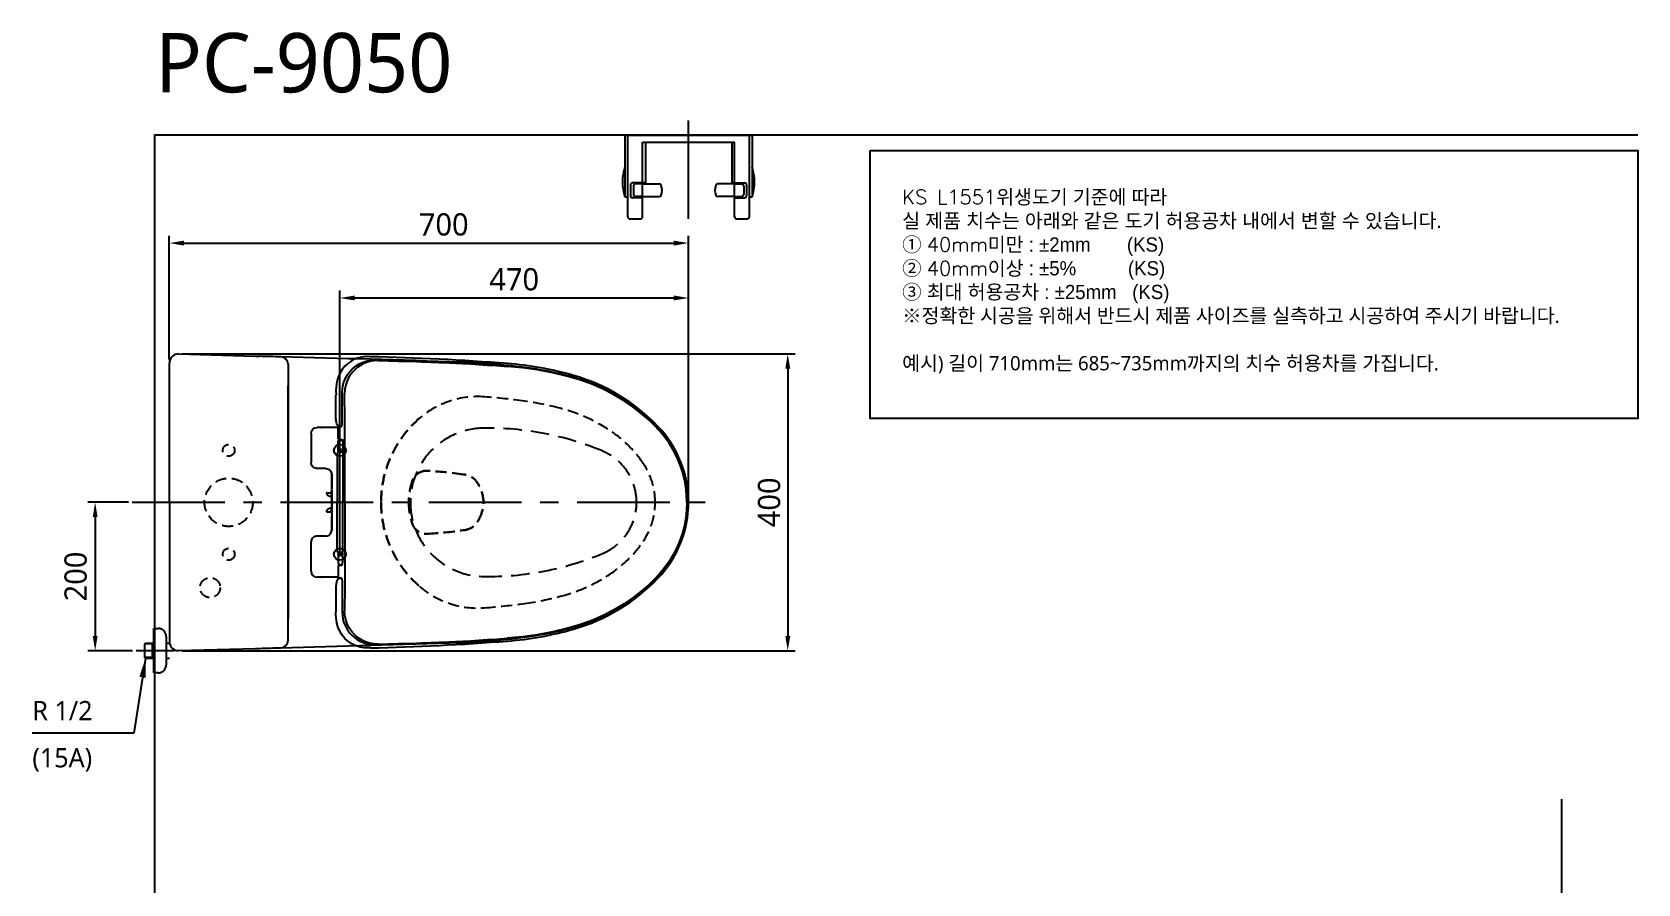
# Model space of a CAD drawing. Extents: x 76 to 2241, y -59 to 2238.
# Drawn here: x 76 to 2241, y 1090 to 2238 of the extents above; entities that cross this region are included whole.
import ezdxf

# ---------------------------------------------------------------- set-up
doc = ezdxf.new("R2010")
doc.units = 0
doc.header["$LTSCALE"] = 20
doc.header["$MEASUREMENT"] = 0
doc.linetypes.add('CENTER', pattern=[2, 1.25, -0.25, 0.25, -0.25])
doc.linetypes.add('HIDDEN', pattern=[0.375, 0.25, -0.125])
doc.layers.get('0').update_dxf_attribs({"linetype": 'CONTINUOUS'})
doc.layers.get('DEFPOINTS').update_dxf_attribs({"linetype": 'CONTINUOUS'})
for name, color, linetype in [('1', 1, 'CONTINUOUS'), ('2', 2, 'CONTINUOUS'), ('3', 3, 'CONTINUOUS'), ('4', 4, 'CONTINUOUS'), ('6', 6, 'CONTINUOUS'), ('CENTER', 2, 'CENTER')]:
    doc.layers.add(name, color=color, linetype=linetype)
doc.styles.add('GHS', font='romans', dxfattribs={"bigfont": 'ghs'})
doc.styles.add('ROMANS', font='NanumGothic.ttf', dxfattribs={"height": 10.144927})
doc.styles.get("Standard").update_dxf_attribs({"font": 'NanumGothic.ttf'})
doc.dimstyles.new('ISO-25', dxfattribs={"dimtxt": 20, "dimasz": 20, "dimexe": 3, "dimexo": 1, "dimgap": 5, "dimtad": 1, "dimtoh": 1, "dimdec": 0, "dimtxsty": 'Standard', "dimcen": 0, "dimclrd": 3, "dimclre": 3, "dimclrt": 2, "dimadec": 0, "dimazin": 0, "dimtfac": 1, "dimtdec": 0, "dimtmove": 0, "dimatfit": 3, "dimfxl": 0, "dimarcsym": 0})
doc.dimstyles.get("Standard").update_dxf_attribs({"dimtxt": 2.7, "dimasz": 2, "dimexe": 2, "dimexo": 1, "dimgap": 1.5, "dimtad": 1, "dimlfac": 10, "dimzin": 0, "dimdsep": 46, "dimtxsty": 'Standard', "dimcen": 0, "dimclrt": 2, "dimadec": 0, "dimazin": 0, "dimtfac": 1, "dimtofl": 0, "dimtmove": 0, "dimatfit": 3, "dimfxl": 0, "dimtolj": 1, "dimtzin": 0, "dimarcsym": 0})

# ---------------------------------------------------------------- blocks, each defined once
blk = doc.blocks.new('*D1')
at = {"layer": '1', "color": 3, "lineweight": -2}
for p, q in [((206.1, 1604), (151.3, 1604)), ((161.3, 1584), (161.3, 1424)), ((211.7, 1404), (151.3, 1404))]:
    blk.add_line(p, q, dxfattribs=at)
at = {"layer": '1', "color": 3}
for points in [[(158, 1584), (164.7, 1584), (161.3, 1604)], [(158, 1424), (164.7, 1424), (161.3, 1404)]]:
    blk.add_solid(points, dxfattribs=at)
at = {"layer": 'DEFPOINTS', "color": 0}
for p in [(211.1, 1604), (161.3, 1404), (216.7, 1404)]:
    blk.add_point(p, dxfattribs=at)
at = {"layer": '1', "color": 2, "insert": (135.1, 1504), "char_height": 30, "attachment_point": 5, "rotation": 90}
blk.add_mtext('\\A1;200', dxfattribs=at)
blk = doc.blocks.new('*D24')
at = {"color": 3, "lineweight": -2}
for p, q in [((261.3, 1796.7), (261.3, 1963.5)), ((281.3, 1953.5), (941.3, 1953.5)), ((961.3, 1609), (961.3, 1963.5))]:
    blk.add_line(p, q, dxfattribs=at)
at = {"color": 3}
for points in [[(281.3, 1956.8), (281.3, 1950.1), (261.3, 1953.5)], [(941.3, 1956.8), (941.3, 1950.1), (961.3, 1953.5)]]:
    blk.add_solid(points, dxfattribs=at)
at = {"layer": 'DEFPOINTS', "color": 0}
for p in [(961.3, 1953.5), (261.3, 1791.7), (961.3, 1604)]:
    blk.add_point(p, dxfattribs=at)
at = {"color": 2, "insert": (631.3, 1978.5), "char_height": 30, "attachment_point": 5}
blk.add_mtext('\\A1;700', dxfattribs=at)
blk = doc.blocks.new('*D25')
at = {"color": 3, "lineweight": -2}
for p, q in [((491.3, 1531.4), (491.3, 1889.5)), ((961.3, 1609), (961.3, 1889.5)), ((511.3, 1879.5), (941.3, 1879.5))]:
    blk.add_line(p, q, dxfattribs=at)
at = {"color": 3}
for points in [[(511.3, 1882.8), (511.3, 1876.2), (491.3, 1879.5)], [(941.3, 1882.8), (941.3, 1876.2), (961.3, 1879.5)]]:
    blk.add_solid(points, dxfattribs=at)
at = {"layer": 'DEFPOINTS', "color": 0}
for p in [(961.3, 1879.5), (961.3, 1604), (491.3, 1526.4)]:
    blk.add_point(p, dxfattribs=at)
at = {"color": 2, "insert": (726.3, 1904.5), "char_height": 30, "attachment_point": 5}
blk.add_mtext('\\A1;470', dxfattribs=at)
blk = doc.blocks.new('*D27')
at = {"color": 3, "lineweight": -2}
for p, q in [((278.7, 1804), (1105.1, 1804)), ((1095.1, 1784), (1095.1, 1424)), ((278.7, 1404), (1105.1, 1404))]:
    blk.add_line(p, q, dxfattribs=at)
at = {"color": 3}
for points in [[(1091.8, 1784), (1098.5, 1784), (1095.1, 1804)], [(1091.8, 1424), (1098.5, 1424), (1095.1, 1404)]]:
    blk.add_solid(points, dxfattribs=at)
at = {"layer": 'DEFPOINTS', "color": 0}
for p in [(273.7, 1804), (273.7, 1404), (1095.1, 1404)]:
    blk.add_point(p, dxfattribs=at)
at = {"color": 2, "insert": (1070.1, 1604), "char_height": 30, "attachment_point": 5, "rotation": 90}
blk.add_mtext('\\A1;400', dxfattribs=at)
blk = doc.blocks.new('A$C18963F04')
at = {"color": 2, "ltscale": 50}
for p, q in [((80.2, 392.7), (80.2, 392.7)), ((33.5, 308.9), (33.5, 341)), ((0, 289.2), (0, 249.9)), ((0, 289.2), (0, 289.2)), ((13.6, 297.4), (8, 297.4)), ((14.4, 297.4), (13.8, 297.3)), ((36.5, 297.4), (14.4, 297.4)), ((36.4, 282.8), (36.4, 296.9)), ((36.9, 298.2), (40.1, 298.4)), ((36.9, 281.5), (41.2, 281.3)), ((38.5, 299), (38.1, 299)), ((38.6, 299), (38.2, 299)), ((35.3, 262.1), (35.3, 196.4)), ((36.5, 265.4), (36.5, 278.6)), ((41.4, 263.7), (38.4, 263.9)), ((42.6, 276.3), (42.6, 196.4)), ((0, 249.9), (0, 249.9)), ((0, 249.9), (0, 249.9)), ((19.7, 241.9), (8, 241.9)), ((19.7, 241.9), (19.7, 241.9)), ((27.7, 234.1), (27.7, 234.1)), ((27.7, 234.1), (27.7, 215)), ((27.7, 212.5), (27.7, 233.9)), ((21, 208.8), (21, 208.7)), ((21, 207.7), (21, 208.7)), ((21.5, 209.3), (25.7, 209.3)), ((27, 207.7), (27, 208.8)), ((27.2, 204.3), (27.2, 204.3)), ((27.7, 207.4), (27.7, 212.5)), ((27.7, 207.4), (27.7, 212.5)), ((27.7, 212), (27.7, 211.9)), ((27.7, 211.9), (27.7, 203.6)), ((27.7, 207.1), (27.7, 211.9)), ((27.7, 206.7), (27.7, 206.4)), ((27.7, 206.4), (27.7, 206.7)), ((27.7, 201.4), (27.7, 206.2)), ((27.7, 203.6), (27.7, 204.3)), ((27.7, 203.4), (27.7, 203.6)), ((27.7, 203.6), (27.7, 203.4)), ((27.7, 202.9), (27.7, 196.4)), ((27.7, 189.9), (27.7, 196.4)), ((35.3, 130.6), (35.3, 196.4)), ((42.6, 116.5), (42.6, 196.4)), ((507.3, 196.4), (506.6, 196.4)), ((21, 185), (21, 184.1)), ((21, 184), (21, 184.1)), ((21.5, 183.5), (25.7, 183.5)), ((27, 185.1), (27, 184)), ((27.2, 188.5), (27.2, 188.5)), ((27.7, 191.4), (27.7, 186.6)), ((27.7, 189.4), (27.7, 189.2)), ((27.7, 189.2), (27.7, 189.4)), ((27.7, 180.9), (27.7, 189.2)), ((27.7, 189.2), (27.7, 188.5)), ((27.7, 186.1), (27.7, 186.4)), ((27.7, 186.4), (27.7, 186.1)), ((27.7, 185.7), (27.7, 180.9)), ((27.7, 185.4), (27.7, 180.3)), ((27.7, 185.4), (27.7, 180.3)), ((27.7, 180.8), (27.7, 180.9)), ((27.7, 180.3), (27.7, 158.9)), ((27.7, 158.7), (27.7, 177.8)), ((27.7, 158.7), (27.7, 158.7)), ((0, 103.6), (0, 142.9)), ((0, 142.9), (0, 142.9)), ((0, 142.9), (0, 142.9)), ((19.7, 150.9), (8, 150.9)), ((19.7, 150.9), (19.7, 150.9)), ((36.4, 110), (36.4, 95.9)), ((36.5, 127.4), (36.5, 114.2)), ((36.9, 111.3), (41.2, 111.5)), ((41.4, 129.1), (38.4, 128.9)), ((0, 103.6), (0, 103.6)), ((13.6, 95.4), (8, 95.4)), ((14.4, 95.4), (13.8, 95.5)), ((36.5, 95.4), (14.4, 95.4)), ((36.9, 94.6), (40.1, 94.4)), ((38.5, 93.8), (38.1, 93.8)), ((38.6, 93.8), (38.2, 93.8)), ((33.5, 83.8), (33.5, 51.8)), ((80.2, 0.1), (80.2, 0.1))]:
    blk.add_line(p, q, dxfattribs=at)
for points in [[(76.5, 392.8), (71.4, 392.6), (66.1, 391.7), (60.8, 390.1), (56.8, 388.3), (54.4, 387)], [(80.2, 392.7), (76.5, 392.8)], [(76.5, 392.8), (76.5, 392.8), (76.5, 392.8)], [(54.4, 387), (52.9, 386), (49.1, 383.3), (45.6, 380), (43.7, 377.9), (42, 375.6), (40.3, 373.2), (38.1, 369.3), (36.3, 364.9), (36, 364.3), (35.8, 363.5), (35.5, 362.6), (35.2, 361.6), (34.9, 360.4), (34.6, 359), (34, 355.8), (33.6, 352), (33.5, 347.6)], [(41.8, 344.3), (42.1, 348.8), (42.7, 353.2), (43.8, 357.4), (45.3, 361.5), (47.2, 365.4), (49.5, 369.1), (52.2, 372.6), (55.2, 375.8), (58.4, 378.7), (61.9, 381.2), (65, 383)], [(90.3, 387.5), (84.4, 387.2), (78.7, 386.1), (73.2, 384.4), (69.3, 382.6), (65.5, 380.5), (62.1, 378), (58.9, 375.2), (55.7, 371.8), (52.9, 368.2), (50.5, 364.3), (48.6, 360.2), (46.7, 354.6), (45.5, 348.9), (45.2, 343.1)], [(53.1, 386.2), (53.9, 386.7), (54.3, 386.9)], [(62.5, 381.6), (64.9, 383), (65, 383.1)], [(65, 383), (65.8, 383.5), (70, 385.3), (75.4, 387.1), (81.4, 388.2), (87.6, 388.5)], [(507.4, 196.4), (507, 207.1), (505.8, 217.8), (503.8, 228.3), (501.1, 238.6), (497.6, 248.8), (493.4, 258.6), (487.4, 270), (480.4, 280.8), (472.5, 290.9), (463.7, 300.3), (454.4, 309.1), (442.2, 319.5), (429.4, 329.1), (416, 337.9), (402, 345.7), (387.6, 352.7), (372.7, 358.7), (357.5, 363.8), (342.1, 368), (322.1, 372.5), (302, 376.2), (281.7, 378.9), (261.3, 380.7), (240.9, 382.1), (220.5, 383.4), (200.1, 384.5), (143.9, 387), (87.6, 388.5)], [(90.3, 387.5), (104.5, 387.2), (117.9, 386.9), (130.3, 386.6), (141.9, 386.2), (148.8, 386), (155.2, 385.8), (161.4, 385.5), (167.2, 385.3), (172.6, 385.1), (179.2, 384.8), (186.7, 384.4), (195.2, 384), (204.6, 383.5), (214.9, 382.9), (225.9, 382.3), (237.8, 381.5), (250.6, 380.7), (264.3, 379.7)], [(506.6, 196.4), (506.2, 206.9), (505.1, 217.4), (503.2, 227.8), (500.5, 238), (497.1, 248), (493, 257.7), (488.2, 267.1), (482.7, 276.1), (476.6, 284.6), (469.9, 292.7), (462.6, 300.3), (455.1, 307.6), (444.6, 316.7), (433.6, 325.2), (422.1, 333.1), (407.8, 341.7), (393, 349.4), (377.7, 356), (362, 361.6), (346, 366.2), (325.8, 371), (305.4, 374.8), (284.9, 377.8), (264.3, 379.7)], [(33.5, 347.6), (33.6, 341)], [(33.5, 341), (33.5, 341), (33.6, 341)], [(41.8, 303.3), (41.8, 307.9), (41.8, 313.5), (41.8, 320), (41.8, 327.3), (41.8, 335.5), (41.8, 344.3)], [(41.8, 344.3), (41.8, 344.3), (41.8, 344.3)], [(45.3, 274.7), (45.3, 308.9), (45.2, 343.1)], [(38.1, 299), (37.4, 299.1), (36.7, 299.4), (36, 300), (35.3, 301), (34.7, 302.3), (34.1, 304.1), (33.7, 306.3), (33.6, 307.6), (33.5, 309.1)], [(33.5, 309), (33.5, 309), (33.5, 309)], [(33.5, 309), (33.6, 309)], [(40.1, 298.4), (40.5, 298.4), (40.9, 298.8), (41.2, 299.3), (41.5, 300), (41.7, 301.7), (41.8, 303.4)], [(38.6, 299), (38.5, 299)], [(37.3, 264.1), (36.5, 264), (35.9, 263.6), (35.4, 262.9), (35.3, 262.1)], [(36.5, 278.5), (36.5, 278.5), (36.7, 279.2), (37, 279.7), (37.4, 280.1), (37.7, 280.3), (37.9, 280.4), (38.1, 280.4), (38.3, 280.5), (38.5, 280.5), (38.9, 280.5), (39.5, 280.5), (39.9, 280.6)], [(38.4, 263.9), (38.1, 263.9), (37.9, 264), (37.7, 264), (37.5, 264.1), (37.2, 264.2), (36.9, 264.5), (36.6, 264.9), (36.5, 265.4), (36.5, 265.5)], [(42.6, 263.7), (42.5, 263.7), (41.9, 263.7), (41.5, 263.7)], [(21, 207.7), (21, 207.4)], [(25.7, 204.5), (25.8, 204.5), (26.3, 204.4), (26.7, 204.3), (27, 204.3), (27.2, 204.2), (27.2, 204.3)], [(26.5, 209.3), (26.7, 209.3), (26.9, 209.2), (27, 209), (27, 208.9), (27, 208.8), (27, 208.8)], [(27, 207.7), (27, 207.6), (27.1, 207.5), (27.1, 207.4), (27.2, 207.3), (27.2, 207.3)], [(27.2, 207.2), (27.3, 207.2), (27.3, 207.2), (27.4, 207.2)], [(27.2, 204.3), (27.3, 204.3), (27.3, 204.3), (27.4, 204.3), (27.6, 204.3), (27.7, 204.3)], [(27.7, 207.1), (27.6, 207.1), (27.4, 207.1), (27.4, 207.2)], [(27.7, 203.7), (27.7, 203.7), (27.7, 203.6), (27.7, 203.6)], [(27.7, 196.4), (27.7, 198.4), (27.7, 201.4)], [(27.7, 196.4), (27.7, 194.4), (27.7, 191.4)], [(507.4, 196.4), (507, 185.7), (505.8, 175), (503.8, 164.5), (501.1, 154.1), (497.6, 144), (493.4, 134.2), (487.4, 122.8), (480.4, 112), (472.5, 101.9), (463.7, 92.5), (454.4, 83.6), (442.2, 73.3), (429.4, 63.7), (416, 54.9), (402, 47.1), (387.6, 40.1), (372.7, 34.1), (357.5, 29), (342.1, 24.8), (322.1, 20.3), (302, 16.6), (281.7, 13.9), (261.3, 12.1), (240.9, 10.7), (220.5, 9.4), (200.1, 8.3), (143.9, 5.8), (87.6, 4.3)], [(506.6, 196.4), (506.2, 185.9), (505.1, 175.4), (503.2, 165), (500.5, 154.8), (497.1, 144.8), (493, 135.1), (488.2, 125.7), (482.7, 116.7), (476.6, 108.2), (469.9, 100), (462.6, 92.4), (455.1, 85.2), (444.6, 76.1), (433.6, 67.6), (422.1, 59.7), (407.8, 51.1), (393, 43.4), (377.7, 36.8), (362, 31.2), (346, 26.6), (325.8, 21.8), (305.4, 17.9), (284.9, 15), (264.3, 13.1)], [(508.8, 196.4), (508.2, 196.4), (507.5, 196.4), (507.4, 196.4)], [(21, 185), (21, 185.4)], [(25.7, 188.3), (25.8, 188.3), (26.3, 188.4), (26.7, 188.5), (27, 188.5), (27.2, 188.5), (27.2, 188.5)], [(26.5, 183.5), (26.7, 183.5), (26.9, 183.6), (27, 183.8), (27, 183.9), (27, 183.9), (27, 184)], [(27, 185.1), (27, 185.2), (27.1, 185.3), (27.1, 185.4), (27.2, 185.5), (27.2, 185.5)], [(27.2, 188.5), (27.3, 188.5), (27.3, 188.5), (27.4, 188.5), (27.6, 188.5), (27.7, 188.5)], [(27.2, 185.6), (27.3, 185.6), (27.3, 185.6), (27.4, 185.6)], [(27.7, 185.7), (27.6, 185.7), (27.4, 185.7), (27.4, 185.6)], [(27.7, 189.1), (27.7, 189.1), (27.7, 189.2), (27.7, 189.2)], [(37.3, 128.6), (36.5, 128.8), (35.9, 129.2), (35.4, 129.9), (35.3, 130.6)], [(38.4, 128.9), (38.1, 128.9), (37.9, 128.8), (37.7, 128.8), (37.5, 128.7), (37.2, 128.6), (36.9, 128.3), (36.6, 127.9), (36.5, 127.3), (36.5, 127.3)], [(36.5, 114.3), (36.5, 114.3), (36.7, 113.5), (37, 113.1), (37.4, 112.7), (37.7, 112.5), (37.9, 112.4), (38.1, 112.4), (38.3, 112.3), (38.5, 112.3), (38.9, 112.3), (39.5, 112.3), (39.9, 112.2)], [(42.6, 129.1), (42.5, 129.1), (41.9, 129.1), (41.5, 129.1)], [(45.3, 118.1), (45.3, 83.9), (45.2, 49.7)], [(38.1, 93.8), (37.4, 93.7), (36.7, 93.4), (36, 92.8), (35.3, 91.8), (34.7, 90.5), (34.1, 88.7), (33.7, 86.5), (33.6, 85.2), (33.5, 83.7)], [(38.6, 93.8), (38.5, 93.8)], [(40.1, 94.4), (40.5, 94.4), (40.9, 94), (41.2, 93.5), (41.5, 92.8), (41.7, 91.1), (41.8, 89.4)], [(41.8, 89.5), (41.8, 84.9), (41.8, 79.3), (41.8, 72.8), (41.8, 65.5), (41.8, 57.3), (41.8, 48.5)], [(33.5, 83.8), (33.5, 83.8), (33.5, 83.8)], [(33.5, 83.8), (33.6, 83.8)], [(33.5, 45.2), (33.6, 51.8)], [(33.5, 51.8), (33.5, 51.8), (33.6, 51.8)], [(54.4, 5.8), (52.9, 6.8), (49.1, 9.5), (45.6, 12.8), (43.7, 14.9), (42, 17.2), (40.3, 19.6), (38.1, 23.5), (36.3, 27.8), (36, 28.5), (35.8, 29.2), (35.5, 30.2), (35.2, 31.2), (34.9, 32.4), (34.6, 33.8), (34, 37), (33.6, 40.8), (33.5, 45.2)], [(41.8, 48.4), (42.1, 44), (42.7, 39.6), (43.8, 35.4), (45.3, 31.3), (47.2, 27.4), (49.5, 23.7), (52.2, 20.2), (55.2, 17), (58.4, 14.1), (61.9, 11.6), (65, 9.8)], [(41.8, 48.4), (41.8, 48.4), (41.8, 48.4)], [(90.3, 5.3), (84.4, 5.6), (78.7, 6.7), (73.2, 8.4), (69.3, 10.2), (65.5, 12.3), (62.1, 14.8), (58.9, 17.6), (55.7, 21), (52.9, 24.6), (50.5, 28.5), (48.6, 32.5), (46.7, 38.2), (45.5, 43.9), (45.2, 49.7)], [(53.1, 6.6), (53.9, 6.1), (54.3, 5.8)], [(76.5, 0), (71.4, 0.2), (66.1, 1.1), (60.8, 2.7), (56.8, 4.5), (54.4, 5.8)], [(62.5, 11.2), (64.9, 9.8), (65, 9.7)], [(65, 9.8), (65.8, 9.3), (70, 7.5), (75.4, 5.7), (81.4, 4.6), (87.6, 4.3)], [(80.2, 0.1), (76.5, 0)], [(76.5, 0), (76.5, 0), (76.5, 0)], [(90.3, 5.3), (104.5, 5.6), (117.9, 5.9), (130.3, 6.2), (141.9, 6.6), (148.8, 6.8), (155.2, 7), (161.4, 7.3), (167.2, 7.5), (172.6, 7.7), (179.2, 8), (186.7, 8.4), (195.2, 8.8), (204.6, 9.3), (214.9, 9.8), (225.9, 10.5), (237.8, 11.3), (250.6, 12.1), (264.3, 13.1)]]:
    blk.add_lwpolyline(points, dxfattribs=at)
for centre in [(38.8, 266.4), (38.8, 126.4)]:
    blk.add_circle(centre, 2.37, dxfattribs=at)
for centre, radius, start, end in [((8.2, -2874.1), 3267.6, 85.4987, 88.7365), ((8.2, -2874.1), 3267.6, 85.4987, 88.7365), ((228.8, -71), 455.9, 74.0873, 85.4987), ((228.8, -71), 455.9, 74.0873, 85.4987), ((284.2, 123.2), 253.9, 43.6123, 74.0873), ((284.2, 123.2), 253.9, 43.6123, 74.0873), ((361, 196.4), 147.8, 0, 43.6123), ((28.5, 214.9), 10.8, 227.0817, 254.799), ((361, 196.4), 147.8, 316.3877, 0), ((28.5, 177.9), 10.8, 105.201, 132.9183), ((284.2, 269.6), 253.9, 285.9127, 316.3877), ((284.2, 269.6), 253.9, 285.9127, 316.3877), ((228.8, 463.8), 455.9, 274.5013, 285.9127), ((228.8, 463.8), 455.9, 274.5013, 285.9127), ((8.2, 3266.9), 3267.6, 271.2635, 274.5013), ((8.2, 3266.9), 3267.6, 271.2635, 274.5013)]:
    blk.add_arc(centre, radius, start, end, dxfattribs=at)
at = {"color": 2, "linetype": 'HIDDEN', "ltscale": 5}
for centre, radius, start, end in [((233.8, 196.4), 100, 90.9366, 180), ((238.7, -103.6), 400, 67.3618, 90.9366), ((363.8, 196.4), 75, 0, 67.3618), ((233.8, 196.4), 100, 180, 269.0634), ((363.8, 196.4), 75, 292.6382, 0), ((238.7, 496.4), 400, 269.0634, 292.6382)]:
    blk.add_arc(centre, radius, start, end, dxfattribs=at)
at = {"color": 2, "ltscale": 50, "extrusion": (0, 0, -1)}
for centre, major_axis, ratio, start_param, end_param in [((8, 289.4), (4.21, -6.81), 0.99966, 2.124488, 3.694989), ((13.6, 296.9), (0, -0.5), 0.999695, 3.141593, 3.704966), ((47.9, 280.5), (-9, 0), 0.017453, 0.50647, 0.824227), ((41.2, 276.3), (0, -5), 0.284012, 3.158327, 4.711911), ((50.4, 280.4), (-12.7, 0), 0.017453, 0.824211, 0.844948), ((8, 249.9), (0, -8), 0.999848, 1.537628, 1.570811), ((8, 249.9), (0, -8), 0.999848, 0.877805, 1.537628), ((8, 249.9), (0, -8), 0.999848, 0.000015, 0.877805), ((19.7, 233.9), (5.66, 5.66), 0.999695, 5.497925, 6.697438), ((19.7, 233.9), (-7.66, -2.32), 0.999451, 2.752531, 3.435587), ((19.7, 233.9), (5.66, 5.66), 0.999695, 0.414252, 0.785253), ((27.7, 207.4), (0, -0.8), 0.017455, 0.523599, 1.570796), ((21.5, 185.4), (0, -0.5), 0.998838, 1.569846, 2.39245), ((21.5, 184), (0, -0.5), 0.999848, 0, 1.570796), ((25.7, 183.5), (-1.5, 0), 0.017455, 4.13565, 4.712389), ((27.3, 185.2), (0.088, 0.575), 0.246445, 5.145086, 5.272141), ((27.7, 185.4), (0, -0.8), 0.017455, 1.570796, 2.617994)]:
    blk.add_ellipse(centre, major_axis=major_axis, ratio=ratio, start_param=start_param, end_param=end_param, dxfattribs=at)
at = {"color": 2, "ltscale": 50}
for centre, major_axis, ratio, start_param, end_param in [((21.5, 208.8), (0, 0.5), 0.999848, 0, 1.570796), ((21.5, 207.4), (0, 0.5), 0.998838, 1.569846, 2.39245), ((25.7, 209.3), (-1.5, 0), 0.017455, 4.13565, 4.712389), ((27.3, 207.5), (0.088, -0.575), 0.246445, 5.145086, 5.272141), ((27.7, 207.4), (0, 0.8), 0.017455, 1.570796, 2.617994), ((27.7, 185.4), (0, 0.8), 0.017455, 0.523599, 1.570796), ((19.7, 158.9), (5.66, -5.66), 0.999695, 5.497925, 6.697438), ((19.7, 158.9), (-7.66, 2.32), 0.999451, 2.752531, 3.435587), ((19.7, 158.9), (5.66, -5.66), 0.999695, 0.414252, 0.785253), ((8, 142.9), (0, 8), 0.999848, 0.877805, 1.537628), ((8, 142.9), (0, 8), 0.999848, 1.537628, 1.570811), ((8, 142.9), (0, 8), 0.999848, 0.000015, 0.877805), ((47.9, 112.3), (-9, 0), 0.017453, 0.50647, 0.824227), ((41.2, 116.5), (0, 5), 0.284012, 3.158327, 4.711911), ((50.4, 112.4), (-12.7, 0), 0.017453, 0.824211, 0.844948), ((8, 103.4), (4.21, 6.81), 0.99966, 2.124488, 3.694989), ((13.6, 95.9), (0, 0.5), 0.999695, 3.141593, 3.704966)]:
    blk.add_ellipse(centre, major_axis=major_axis, ratio=ratio, start_param=start_param, end_param=end_param, dxfattribs=at)
for points in [[(36.4, 296.9), (36.4, 297), (36.4, 297.3), (36.6, 297.7), (36.8, 298), (36.9, 298.2)], [(36.9, 281.5), (36.8, 281.7), (36.6, 282), (36.4, 282.4), (36.4, 282.7), (36.4, 282.8)], [(36.9, 111.3), (36.8, 111.1), (36.6, 110.8), (36.4, 110.4), (36.4, 110.1), (36.4, 110)], [(36.4, 95.9), (36.4, 95.8), (36.4, 95.5), (36.6, 95.1), (36.8, 94.8), (36.9, 94.6)]]:
    blk.add_open_spline(points, degree=3, dxfattribs=at)
for points, knots in [([(41, 299), (40.8, 299), (39.9, 299), (39.1, 299), (38.6, 299)], [0.742861, 0.742861, 0.742861, 0.742861, 0.8, 1, 1, 1, 1]), ([(45.4, 196.4), (45.4, 205.1), (45.4, 222.5), (45.4, 248.6), (45.4, 266), (45.3, 274.7)], [0.0000005, 0.0000005, 0.0000005, 0.0000005, 0.3333333, 0.6666667, 0.9999995, 0.9999995, 0.9999995, 0.9999995]), ([(45.4, 196.4), (45.4, 187.7), (45.4, 170.3), (45.4, 144.2), (45.4, 126.8), (45.3, 118.1)], [0.0000005, 0.0000005, 0.0000005, 0.0000005, 0.3333333, 0.6666667, 0.9999995, 0.9999995, 0.9999995, 0.9999995]), ([(41, 93.8), (40.8, 93.8), (39.9, 93.8), (39.1, 93.8), (38.6, 93.8)], [0.742861, 0.742861, 0.742861, 0.742861, 0.8, 1, 1, 1, 1])]:
    blk.add_open_spline(points, degree=3, knots=knots, dxfattribs=at)

msp = doc.modelspace()

# ---------------------------------------------------------------- linework, layer by layer
at = {"ltscale": 3}
for p in [(421.45734, 1790.14705), (421.45734, 1417.89915)]:
    msp.add_line(p, (421.45734, 1604.0231), dxfattribs=at)
at = {"color": 2, "linetype": 'HIDDEN', "ltscale": 3}
for centre, radius in [((341.3381, 1674.02472), 8.00019), ((341.3381, 1604.0231), 32.5), ((341.3381, 1534.02148), 8.00019), ((316.3381, 1489.0231), 13.5)]:
    msp.add_circle(centre, radius, dxfattribs=at)
for centre, start, end in [((411.45734, 1790.14705), 0, 88.50809718), ((411.45734, 1417.89915), 271.49190282, 0)]:
    msp.add_arc(centre, 10, start, end)
at = {"layer": '1'}
for p, q in [((961.3381, 1986.0231), (961.3381, 2118.78176)), ((216.67828, 1404.0231), (268.00473, 1404.0231))]:
    msp.add_line(p, q, dxfattribs=at)
at = {"layer": '3', "color": 7}
for p, q in [((273.65629, 1804.01888), (377.48155, 1801.04969)), ((377.48155, 1801.04969), (382.6913, 1800.88889)), ((261.3381, 1604.0231), (261.3381, 1791.72125)), ((421.45734, 1604.0231), (421.45734, 1761.06603)), ((261.3381, 1604.0231), (261.3381, 1416.32494)), ((421.45734, 1604.0231), (421.45734, 1446.98016)), ((273.65629, 1404.02732), (377.48155, 1406.99651)), ((377.48155, 1406.99651), (382.6913, 1407.1573))]:
    msp.add_line(p, q, dxfattribs=at)
at = {"layer": '3'}
msp.add_lwpolyline([(1206.23685, 2078.41145), (2241.3381, 2078.41145), (2241.3381, 1716.93421), (1206.23685, 1716.93421)], close=True, dxfattribs=at)
at = {"layer": '3', "color": 7}
for centre in [(491.3381, 1674.0231), (491.3381, 1534.0231)]:
    msp.add_circle(centre, 8, dxfattribs=at)
for centre, radius, start, end in [((273.3381, 1792.0231), 12, 88.4805933, 180), ((-610.25551, -37439.35396), 39252.80376, 88.508097181, 88.550479832), ((-610.25551, -37439.35396), 39252.80376, 88.154649706, 88.508097181), ((621.95237, 902.65375), 891.00682, 81.9585968, 87.95430642), ((678.74811, 1304.6684), 485, 75.56641331, 81.9585968), ((733.28807, 1516.57176), 266.1904, 57.31460237, 75.56641331), ((763.63234, 1563.86433), 210, 34.04298062, 57.31460237), ((823.07394, 1604.0231), 138.26416, 0, 34.04298062), ((823.07394, 1604.0231), 138.26416, 325.95701938, 0), ((763.63234, 1644.18187), 210, 302.68539763, 325.95701938), ((733.28807, 1691.47443), 266.1904, 284.43358669, 302.68539763), ((678.74811, 1903.37779), 485, 278.0414032, 284.43358669), ((273.3381, 1416.0231), 12, 180, 271.5194067), ((-610.25551, 40647.40016), 39252.80376, 271.449520168, 271.491902819), ((-610.25551, 40647.40016), 39252.80376, 271.491902819, 271.845350294), ((621.95237, 2305.39245), 891.00682, 272.04569358, 278.0414032)]:
    msp.add_arc(centre, radius, start, end, dxfattribs=at)
at = {"layer": '3', "color": 2, "linetype": 'HIDDEN', "ltscale": 3}
for centre, radius, start, end in [((677.12958, 1626.56078), 120, 85.64126322, 130.90547994), ((621.95237, 902.65375), 846.00682, 81.9585968, 85.64126322), ((678.74811, 1304.6684), 440, 75.56641331, 81.9585968), ((733.28807, 1516.57176), 221.1904, 57.31460237, 75.56641331), ((763.63234, 1563.86433), 165, 34.04298062, 57.31460237), ((823.07394, 1604.0231), 93.26416, 0, 34.04298062), ((823.07394, 1604.0231), 138.26416, 179.99120589, 180), ((823.07394, 1604.0231), 93.26416, 325.95701938, 0), ((763.63234, 1644.18187), 165, 302.68539763, 325.95701938), ((733.28807, 1691.47443), 221.1904, 284.43358669, 302.68539763), ((677.12958, 1581.48542), 120, 229.09452006, 274.35873678), ((678.74811, 1903.37779), 440, 278.0414032, 284.43358669), ((621.95237, 2305.39245), 846.00682, 274.35873678, 278.0414032)]:
    msp.add_arc(centre, radius, start, end, dxfattribs=at)
at = {"layer": '3', "color": 2, "linetype": 'HIDDEN', "lineweight": 30, "ltscale": 3}
for centre, radius, start, end in [((696.6561, 1604.02309), 149.82, 130.90547994, 180), ((607.76918, 1626.51439), 19.976, 87.25147844, 162.18118132), ((584.58123, 1143.50833), 503.53833, 81.66780826, 87.25147844), ((677.78801, 1604.00843), 93.52295, 162.18118132, 179.99111102), ((655.78785, 1616.82384), 24.97, 24.71630308, 85.95311325), ((639.22357, 1603.9452), 45.65189, 0.09835011, 30.71749041), ((696.6561, 1604.0231), 149.82, 180, 229.09452006), ((677.78801, 1604.03811), 93.52295, 180.00888898, 197.81881868), ((639.22357, 1604.10133), 45.65189, 329.28250959, 359.90164989), ((655.78785, 1591.2227), 24.97, 274.04688675, 335.28369692), ((607.76918, 1581.53215), 19.976, 197.81881868, 272.74852156), ((584.58123, 2064.5382), 503.53833, 272.74852156, 278.33219174)]:
    msp.add_arc(centre, radius, start, end, dxfattribs=at)
at = {"layer": '4'}
for p, q in [((875.3381, 2099.0231), (1047.3381, 2099.0231)), ((875.3381, 2099.0231), (875.3381, 2016.0231)), ((879.3381, 1989.0231), (879.3381, 2099.0231)), ((899.3381, 1989.0231), (899.3381, 2089.71741)), ((899.3381, 2089.71741), (1023.3381, 2089.71741)), ((903.11062, 2089.71741), (903.11062, 2034.71741)), ((1019.56559, 2089.71741), (1019.56559, 2034.71741)), ((1023.3381, 1989.0231), (1023.3381, 2089.71741)), ((1043.3381, 1989.0231), (1043.3381, 2099.0231)), ((1047.3381, 2099.0231), (1047.3381, 2016.0231)), ((875.3381, 2016.0231), (879.3381, 2016.0231)), ((882.9633, 2031.71741), (882.9633, 2017.71741)), ((899.3381, 2034.71741), (885.9633, 2034.71741)), ((899.3381, 2014.71741), (885.9633, 2014.71741)), ((886.9633, 2030.21741), (886.9633, 2019.21741)), ((899.3381, 2033.21741), (889.9633, 2033.21741)), ((899.3381, 2016.21741), (889.9633, 2016.21741)), ((903.11062, 2034.71741), (899.3381, 2034.71741)), ((899.3381, 2033.21741), (921.79303, 2033.21741)), ((899.3381, 2016.21741), (921.79303, 2016.21741)), ((1023.3381, 2033.21741), (1000.88317, 2033.21741)), ((1023.3381, 2016.21741), (1000.88317, 2016.21741)), ((1019.56559, 2034.71741), (1023.3381, 2034.71741)), ((1023.3381, 2034.71741), (1036.7129, 2034.71741)), ((1023.3381, 2033.21741), (1032.7129, 2033.21741)), ((1023.3381, 2016.21741), (1032.7129, 2016.21741)), ((1023.3381, 2014.71741), (1036.7129, 2014.71741)), ((1035.7129, 2030.21741), (1035.7129, 2019.21741)), ((1039.7129, 2031.71741), (1039.7129, 2017.71741)), ((1043.3381, 2016.0231), (1047.3381, 2016.0231)), ((882.3381, 1986.0231), (896.3381, 1986.0231)), ((1026.3381, 1986.0231), (1040.3381, 1986.0231)), ((240.21382, 1374.0231), (240.21382, 1434.0231)), ((240.21382, 1434.0231), (246.21382, 1434.0231)), ((228.21382, 1413.2731), (229.21382, 1414.2731)), ((228.21382, 1394.7731), (228.21382, 1413.2731)), ((238.71382, 1413.2731), (228.21382, 1413.2731)), ((229.21382, 1414.2731), (240.21382, 1414.2731)), ((238.71382, 1393.7731), (238.71382, 1414.2731)), ((238.71382, 1413.2731), (239.71382, 1414.2731)), ((240.21382, 1413.65614), (240.21382, 1394.39071)), ((257.21382, 1423.0231), (257.21382, 1385.0231)), ((257.21382, 1414.2731), (261.3381, 1414.2731)), ((238.71382, 1394.7731), (228.21382, 1394.7731)), ((229.21382, 1393.7731), (228.21382, 1394.7731)), ((229.21382, 1393.7731), (240.21382, 1393.7731)), ((239.71382, 1393.7731), (238.71382, 1394.7731)), ((257.21382, 1393.7731), (261.3381, 1393.7731)), ((246.21382, 1374.0231), (240.21382, 1374.0231))]:
    msp.add_line(p, q, dxfattribs=at)
for centre, radius, start, end in [((940.51466, 2036.0231), 68.17612, 162.94090658, 197.05909342), ((982.16155, 2036.0231), 68.17612, 342.94090658, 17.05909342), ((885.9633, 2031.71741), 3, 90, 180), ((885.9633, 2017.71741), 3, 180, 270), ((889.9633, 2030.21741), 3, 90, 180), ((889.9633, 2019.21741), 3, 180, 270), ((921.79303, 2030.21741), 3, 20.74302765, 90), ((921.79303, 2019.21741), 3, 270, 339.25697235), ((907.2707, 2024.71741), 18.52895, 339.25697235, 20.74302765), ((1015.40551, 2024.71741), 18.52895, 159.25697235, 200.74302765), ((1000.88317, 2030.21741), 3, 90, 159.25697235), ((1000.88317, 2019.21741), 3, 200.74302765, 270), ((1032.7129, 2030.21741), 3, 0, 90), ((1032.7129, 2019.21741), 3, 270, 0), ((1036.7129, 2031.71741), 3, 0, 90), ((1036.7129, 2017.71741), 3, 270, 0), ((882.3381, 1989.0231), 3, 180, 270), ((896.3381, 1989.0231), 3, 270, 0), ((1026.3381, 1989.0231), 3, 180, 270), ((1040.3381, 1989.0231), 3, 270, 0), ((246.21382, 1423.0231), 11, 0, 90), ((246.21382, 1385.0231), 11, 270, 0)]:
    msp.add_arc(centre, radius, start, end, dxfattribs=at)
at = {"layer": '6'}
msp.add_lwpolyline([(2241.3381, 2099.0231), (241.3381, 2099.0231), (241.3381, 194.0231), (2138.7366, 194.0231), (2138.7366, 1204.0231)], dxfattribs=at)
at = {"layer": 'CENTER', "color": 1, "linetype": 'CENTER', "ltscale": 5}
msp.add_line((211.12394, 1604.0231), (983.84556, 1604.0231), dxfattribs=at)

# ---------------------------------------------------------------- block references
at = {"layer": '1', "color": 0}
msp.add_blockref('A$C18963F04', (452.50281, 1407.62597), dxfattribs=at)

# ---------------------------------------------------------------- texts
at = {"insert": (242.19642, 2236.68676), "char_height": 80, "width": 460, "attachment_point": 1, "style": 'GHS'}
msp.add_mtext('{\\fNanumGothic|b0|i0|c129|p50;P\\fNanumGothic|b0|i0|c0|p50;C-\\fNanumGothic|b0|i0|c129|p50;9050}', dxfattribs=at)
at = {"layer": '2'}
for s, p in [('R 1/2', (76.61168, 1310.16328)), ('(15A)', (76.61168, 1246.68325))]:
    msp.add_text(s, height=26, dxfattribs=at).set_placement(p)
at = {"layer": '2', "insert": (1249.37362, 1901.43792), "char_height": 19.2, "attachment_point": 4, "style": 'ROMANS'}
msp.add_mtext('{\\Fromans|c129;KS L1551\\fGulim|b0|i0|c129|p50;위생도기 기준에 따라 \\P실 제품 치수는 아래와 같은 도기 허용공차 내에서 변할 수 있습니다. \\Fromans|c129;\\P\\fGulim|b0|i0|c129|p50;① \\Fromans|c129;40mm\\fGulim|b0|i0|c129|p50;미만 : ±2mm       (KS)\\Fromans|c129; \\P\\fGulim|b0|i0|c129|p50;② \\Fromans|c129;40mm\\fGulim|b0|i0|c129|p50;이상 : ±5%          (KS)\\Fromans|c129;\\P\\fGulim|b0|i0|c129|p50;③ 최대 허용공차 : ±25mm   (KS)}\\P※정확한 시공을 위해서 반드시 제품 사이즈를 실측하고 시공하여 주시기 바랍니다.\\P\\P예시) 길이 710mm는 685~735mm까지의 치수 허용차를 가집니다.', dxfattribs=at)

# ---------------------------------------------------------------- dimensions: what is measured, and where the dimension line sits
dim = msp.add_linear_dim(base=(961.3381, 1953.46415), p1=(261.3381, 1791.72125), p2=(961.3381, 1604.0231), dimstyle='Standard', override={"dimtxt": 30, "dimasz": 20, "dimexe": 10, "dimexo": 5, "dimgap": 10, "dimtoh": 1, "dimdec": 0, "dimlfac": 1, "dimrnd": 0.5, "dimzin": 8, "dimclrd": 3, "dimclre": 3, "dimtdec": 0, "dimarcsym": 1})
dim.commit()
dim.dimension.update_dxf_attribs({"geometry": '*D24', "text_midpoint": (631.3381, 1953.46415), "dimtype": 160})
at = {"color": 7}
dim = msp.add_linear_dim(base=(961.3381, 1879.51322), p1=(491.3381, 1526.4231), p2=(961.3381, 1604.0231), dimstyle='Standard', override={"dimtxt": 30, "dimasz": 20, "dimexe": 10, "dimexo": 5, "dimgap": 10, "dimtoh": 1, "dimdec": 0, "dimlfac": 1, "dimrnd": 0.5, "dimzin": 8, "dimclrd": 3, "dimclre": 3, "dimtdec": 0, "dimarcsym": 1}, dxfattribs=at)
dim.commit()
dim.dimension.update_dxf_attribs({"geometry": '*D25', "text_midpoint": (726.3381, 1904.51322)})
dim = msp.add_linear_dim(base=(1095.14558, 1404.02732), p1=(273.65629, 1804.01888), p2=(273.65629, 1404.02732), angle=90, dimstyle='Standard', override={"dimtxt": 30, "dimasz": 20, "dimexe": 10, "dimexo": 5, "dimgap": 10, "dimtoh": 1, "dimdec": 0, "dimlfac": 1, "dimrnd": 0.5, "dimzin": 8, "dimclrd": 3, "dimclre": 3, "dimtdec": 0, "dimarcsym": 1}, dxfattribs=at)
dim.commit()
dim.dimension.update_dxf_attribs({"geometry": '*D27', "text_midpoint": (1070.14558, 1604.0231)})
at = {"layer": '1'}
dim = msp.add_linear_dim(base=(161.3381, 1404.0231), p1=(211.12394, 1604.0231), p2=(216.67828, 1404.0231), angle=90, dimstyle='Standard', override={"dimtxt": 30, "dimasz": 20, "dimexe": 10, "dimexo": 5, "dimgap": 10, "dimdec": 4, "dimlfac": 1, "dimrnd": 0.5, "dimzin": 8, "dimclrd": 3, "dimclre": 3, "dimtdec": 4}, dxfattribs=at)
dim.commit()
dim.dimension.update_dxf_attribs({"geometry": '*D1', "text_midpoint": (135.07201, 1504.0231)})

# ---------------------------------------------------------------- leaders
msp.add_leader([(229.21382, 1393.7731), (213.44057, 1292.92182), (76.32185, 1292.92182)], dimstyle='ISO-25', override={"dimscale": 1.3, "dimgap": 5, "dimtad": 0, "dimarcsym": 1})

doc.saveas('drawing.dxf')
